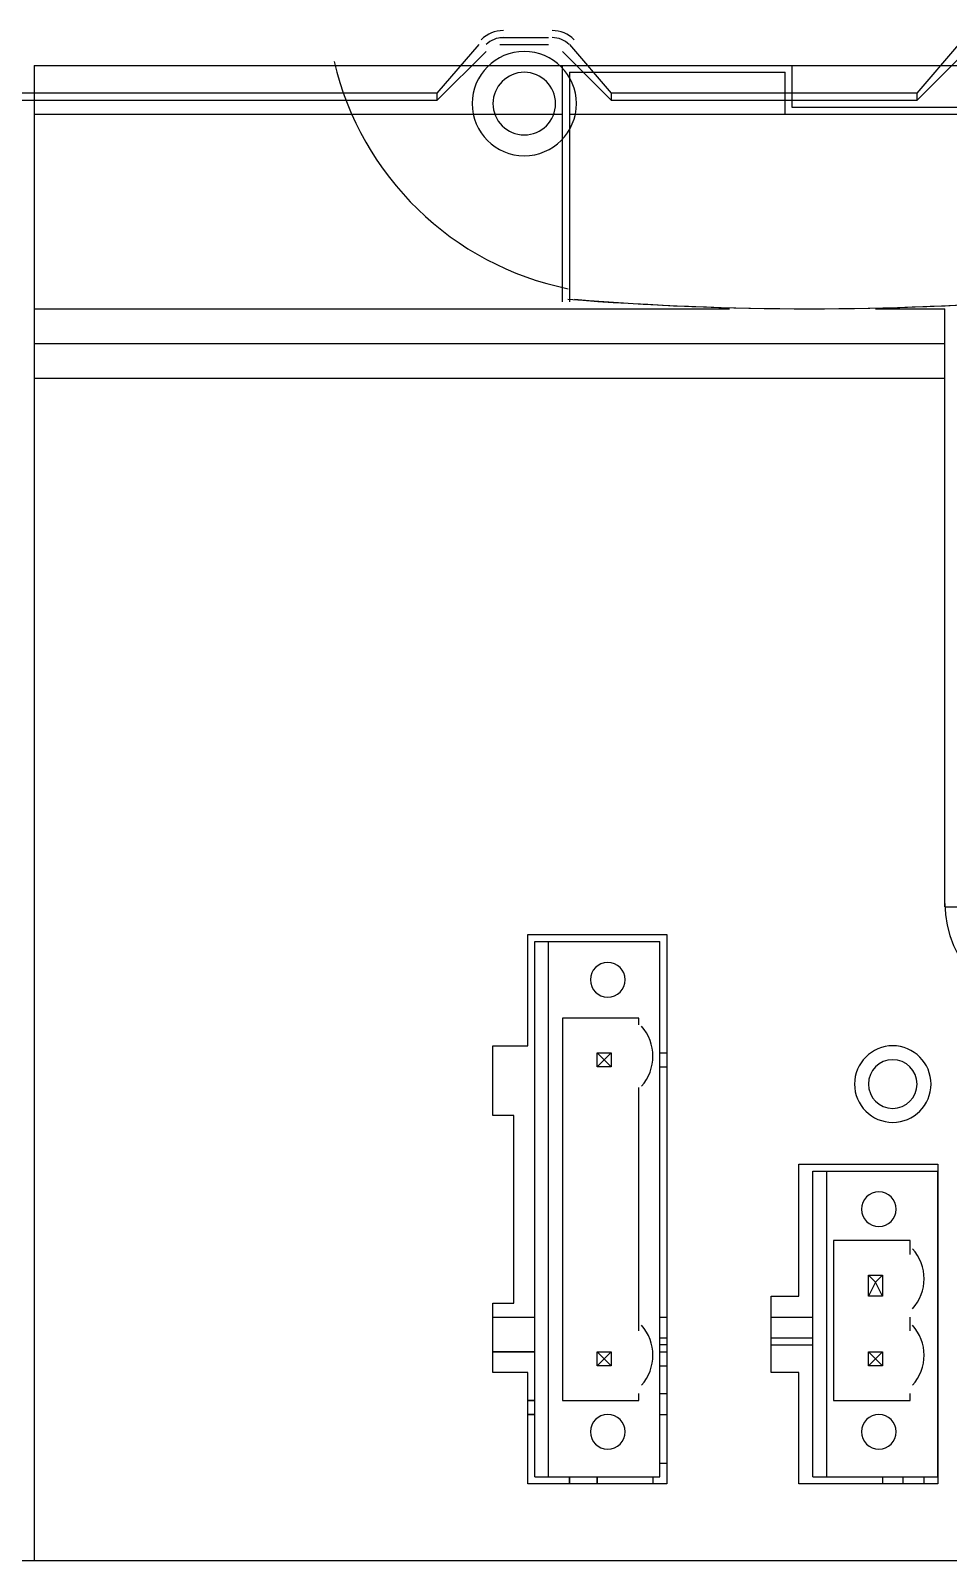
# Model space of a CAD drawing. Header units: inches. Extents: x 100535554 to 201081702, y 63708552 to 127420865.
# Drawn here: x 100541665.38 to 100541677.68, y 63710565.42 to 63710585.92 of the extents above; entities that cross this region are included whole.
import ezdxf

# ---------------------------------------------------------------- set-up
doc = ezdxf.new("R2010")
doc.units = ezdxf.units.IN
doc.header["$MEASUREMENT"] = 0

msp = doc.modelspace()

# ---------------------------------------------------------------- linework, layer by layer
at = {"color": 7, "linetype": 'Continuous', "lineweight": 25, "true_color": 0x000007}
for p, q in [((100541671.673, 63710585.829), (100541672.325, 63710585.829)), ((100541670.834, 63710585.084), (100541671.394, 63710585.736)), ((100541671.673, 63710585.736), (100541672.325, 63710585.736)), ((100541672.605, 63710585.736), (100541673.164, 63710585.084)), ((100541677.265, 63710585.084), (100541677.824, 63710585.736)), ((100541665.429, 63710585.456), (100541665.429, 63710565.42)), ((100541665.429, 63710585.456), (100541679.035, 63710585.456)), ((100541672.512, 63710582.288), (100541672.512, 63710585.456)), ((100541672.605, 63710585.363), (100541672.605, 63710582.288)), ((100541672.605, 63710585.363), (100541675.494, 63710585.363)), ((100541675.494, 63710584.804), (100541675.494, 63710585.363)), ((100541675.587, 63710585.456), (100541675.587, 63710584.897)), ((100541670.834, 63710585.084), (100541659.465, 63710585.084)), ((100541670.834, 63710584.99), (100541670.834, 63710585.084)), ((100541677.265, 63710585.084), (100541673.164, 63710585.084)), ((100541673.164, 63710585.084), (100541673.164, 63710584.99)), ((100541677.265, 63710584.99), (100541677.265, 63710585.084)), ((100541665.429, 63710584.804), (100541669.623, 63710584.804)), ((100541669.53, 63710584.804), (100541672.512, 63710584.804)), ((100541672.605, 63710584.804), (100541678.942, 63710584.804)), ((100541675.587, 63710584.897), (100541679.035, 63710584.897)), ((100541665.429, 63710582.195), (100541674.748, 63710582.195)), ((100541676.705, 63710582.195), (100541677.637, 63710582.195)), ((100541677.637, 63710582.195), (100541677.637, 63710582.195)), ((100541677.637, 63710574.18), (100541677.637, 63710582.195)), ((100541665.429, 63710581.729), (100541677.637, 63710581.729)), ((100541665.429, 63710581.263), (100541677.637, 63710581.263)), ((100541677.637, 63710574.18), (100541679.035, 63710574.18)), ((100541672.046, 63710573.808), (100541673.91, 63710573.808)), ((100541672.046, 63710572.317), (100541672.046, 63710573.808)), ((100541672.139, 63710573.714), (100541673.816, 63710573.714)), ((100541672.139, 63710566.539), (100541672.139, 63710573.714)), ((100541672.325, 63710566.539), (100541672.325, 63710573.714)), ((100541673.816, 63710566.539), (100541673.816, 63710573.714)), ((100541673.91, 63710573.808), (100541673.91, 63710566.446)), ((100541673.537, 63710572.689), (100541672.512, 63710572.689)), ((100541672.512, 63710572.689), (100541672.512, 63710567.564)), ((100541673.537, 63710572.596), (100541673.537, 63710572.689)), ((100541671.58, 63710572.317), (100541672.046, 63710572.317)), ((100541671.58, 63710571.385), (100541671.58, 63710572.317)), ((100541672.978, 63710572.223), (100541673.164, 63710572.223)), ((100541672.978, 63710572.037), (100541672.978, 63710572.223)), ((100541673.164, 63710572.037), (100541672.978, 63710572.037)), ((100541673.164, 63710572.223), (100541673.164, 63710572.037)), ((100541673.816, 63710572.223), (100541673.91, 63710572.223)), ((100541673.816, 63710572.037), (100541673.91, 63710572.037)), ((100541673.537, 63710568.496), (100541673.537, 63710571.757)), ((100541671.859, 63710571.385), (100541671.58, 63710571.385)), ((100541671.859, 63710568.868), (100541671.859, 63710571.385)), ((100541675.68, 63710570.732), (100541677.544, 63710570.732)), ((100541675.68, 63710568.962), (100541675.68, 63710570.732)), ((100541675.867, 63710570.639), (100541677.544, 63710570.639)), ((100541675.867, 63710566.539), (100541675.867, 63710570.639)), ((100541676.053, 63710566.539), (100541676.053, 63710570.639)), ((100541677.544, 63710570.732), (100541677.544, 63710566.446)), ((100541677.544, 63710566.539), (100541677.544, 63710570.639)), ((100541677.171, 63710569.707), (100541676.146, 63710569.707)), ((100541676.146, 63710569.707), (100541676.146, 63710567.564)), ((100541677.171, 63710569.521), (100541677.171, 63710569.707)), ((100541676.612, 63710569.241), (100541676.799, 63710569.241)), ((100541676.612, 63710568.962), (100541676.612, 63710569.241)), ((100541676.799, 63710569.241), (100541676.799, 63710568.962)), ((100541677.544, 63710569.241), (100541677.544, 63710569.241)), ((100541675.308, 63710568.962), (100541675.68, 63710568.962)), ((100541675.308, 63710567.937), (100541675.308, 63710568.962)), ((100541676.799, 63710568.962), (100541676.612, 63710568.962)), ((100541677.544, 63710568.962), (100541677.544, 63710568.962)), ((100541671.58, 63710568.868), (100541671.859, 63710568.868)), ((100541671.58, 63710567.937), (100541671.58, 63710568.868)), ((100541671.58, 63710568.682), (100541672.139, 63710568.682)), ((100541671.58, 63710568.682), (100541672.139, 63710568.682)), ((100541673.816, 63710568.682), (100541673.91, 63710568.682)), ((100541673.816, 63710568.682), (100541673.91, 63710568.682)), ((100541675.308, 63710568.682), (100541675.867, 63710568.682)), ((100541675.308, 63710568.682), (100541675.867, 63710568.682)), ((100541677.171, 63710568.496), (100541677.171, 63710568.682)), ((100541677.544, 63710568.682), (100541677.544, 63710568.682)), ((100541677.544, 63710568.682), (100541677.544, 63710568.682)), ((100541673.816, 63710568.403), (100541673.91, 63710568.403)), ((100541675.308, 63710568.403), (100541675.867, 63710568.403)), ((100541677.544, 63710568.403), (100541677.544, 63710568.403)), ((100541672.978, 63710568.216), (100541673.164, 63710568.216)), ((100541672.978, 63710568.03), (100541672.978, 63710568.216)), ((100541673.164, 63710568.216), (100541673.164, 63710568.03)), ((100541673.91, 63710568.309), (100541673.816, 63710568.309)), ((100541673.816, 63710568.216), (100541673.91, 63710568.216)), ((100541675.308, 63710568.309), (100541675.867, 63710568.309)), ((100541676.612, 63710568.216), (100541676.799, 63710568.216)), ((100541676.612, 63710568.03), (100541676.612, 63710568.216)), ((100541676.799, 63710568.216), (100541676.799, 63710568.03)), ((100541677.544, 63710568.309), (100541677.544, 63710568.309)), ((100541677.544, 63710568.309), (100541677.544, 63710568.216)), ((100541677.544, 63710568.216), (100541677.544, 63710568.216)), ((100541672.046, 63710567.937), (100541671.58, 63710567.937)), ((100541672.046, 63710566.446), (100541672.046, 63710567.937)), ((100541673.164, 63710568.03), (100541672.978, 63710568.03)), ((100541673.071, 63710568.123), (100541673.071, 63710568.123)), ((100541673.071, 63710568.123), (100541673.071, 63710568.123)), ((100541673.816, 63710568.03), (100541673.91, 63710568.03)), ((100541675.68, 63710567.937), (100541675.308, 63710567.937)), ((100541675.68, 63710566.446), (100541675.68, 63710567.937)), ((100541676.799, 63710568.03), (100541676.612, 63710568.03)), ((100541676.705, 63710568.123), (100541676.705, 63710568.123)), ((100541676.705, 63710568.123), (100541676.705, 63710568.123)), ((100541677.544, 63710568.03), (100541677.544, 63710568.03)), ((100541677.544, 63710568.03), (100541677.544, 63710567.657)), ((100541672.512, 63710567.564), (100541673.537, 63710567.564)), ((100541673.537, 63710567.564), (100541673.537, 63710567.657)), ((100541673.816, 63710567.657), (100541673.91, 63710567.657)), ((100541676.146, 63710567.564), (100541677.171, 63710567.564)), ((100541677.171, 63710567.564), (100541677.171, 63710567.657)), ((100541677.544, 63710567.657), (100541677.544, 63710567.657)), ((100541672.139, 63710567.377), (100541672.046, 63710567.377)), ((100541672.046, 63710567.377), (100541672.139, 63710567.377)), ((100541673.816, 63710567.377), (100541673.91, 63710567.377)), ((100541677.544, 63710567.377), (100541677.544, 63710567.377)), ((100541677.544, 63710566.725), (100541677.544, 63710567.377)), ((100541673.816, 63710566.725), (100541673.91, 63710566.725)), ((100541677.544, 63710566.725), (100541677.544, 63710566.725)), ((100541672.139, 63710566.539), (100541673.816, 63710566.539)), ((100541673.723, 63710566.539), (100541673.723, 63710566.446)), ((100541675.867, 63710566.539), (100541677.544, 63710566.539)), ((100541676.799, 63710566.539), (100541676.799, 63710566.446)), ((100541677.078, 63710566.446), (100541677.078, 63710566.539)), ((100541677.358, 63710566.446), (100541677.358, 63710566.539)), ((100541673.91, 63710566.446), (100541672.046, 63710566.446)), ((100541677.544, 63710566.446), (100541675.68, 63710566.446)), ((100541665.429, 63710565.42), (100541679.035, 63710565.42))]:
    msp.add_line(p, q, dxfattribs=at)
for points in [[(100541659.465, 63710584.99), (100541670.834, 63710584.99), (100541671.487, 63710585.643)], [(100541672.512, 63710585.643), (100541673.164, 63710584.99), (100541677.265, 63710584.99), (100541677.917, 63710585.643)], [(100541672.978, 63710572.223), (100541673.071, 63710572.13), (100541673.164, 63710572.037)], [(100541673.164, 63710572.223), (100541673.071, 63710572.13), (100541672.978, 63710572.037)], [(100541676.799, 63710568.962), (100541676.705, 63710569.148), (100541676.612, 63710569.241)], [(100541676.799, 63710569.241), (100541676.705, 63710569.148), (100541676.612, 63710568.962)], [(100541672.978, 63710568.216), (100541673.071, 63710568.123), (100541673.164, 63710568.03)], [(100541673.164, 63710568.216), (100541673.071, 63710568.123), (100541672.978, 63710568.03)], [(100541676.799, 63710568.03), (100541676.705, 63710568.123), (100541676.612, 63710568.216)], [(100541676.799, 63710568.216), (100541676.705, 63710568.123), (100541676.612, 63710568.03)]]:
    msp.add_lwpolyline(points, dxfattribs=at)
for points in [[(100541677.637, 63710582.195), (100541677.637, 63710582.195), (100541677.637, 63710582.195), (100541677.637, 63710582.195)], [(100541673.071, 63710572.13), (100541673.071, 63710572.13)], [(100541673.071, 63710572.13), (100541673.071, 63710572.13)], [(100541676.705, 63710569.148), (100541676.705, 63710569.148)], [(100541676.705, 63710569.148), (100541676.705, 63710569.148)], [(100541671.58, 63710568.216), (100541672.139, 63710568.216)], [(100541673.071, 63710568.123), (100541673.071, 63710568.123)], [(100541676.705, 63710568.123), (100541676.705, 63710568.123)], [(100541672.046, 63710567.564), (100541672.139, 63710567.564)], [(100541672.605, 63710566.446), (100541672.605, 63710566.539)], [(100541672.978, 63710566.539), (100541672.978, 63710566.446)]]:
    msp.add_lwpolyline(points, close=True, dxfattribs=at)
at = {"ltscale": 10}
msp.add_lwpolyline([(100541659.512, 63710565.42), (100541665.429, 63710565.42)], dxfattribs=at)
at = {"color": 7, "linetype": 'Continuous', "lineweight": 25, "true_color": 0x000007}
for points in [[(100541671.72, 63710585.922), (100541671.608, 63710585.922), (100541671.502, 63710585.878), (100541671.423, 63710585.8)], [(100541671.72, 63710585.829), (100541671.633, 63710585.829), (100541671.55, 63710585.795), (100541671.489, 63710585.734)], [(100541672.669, 63710585.8), (100541672.59, 63710585.878), (100541672.483, 63710585.922), (100541672.372, 63710585.922)], [(100541672.603, 63710585.734), (100541672.541, 63710585.795), (100541672.459, 63710585.829), (100541672.372, 63710585.829)], [(100541671.999, 63710585.643), (100541671.613, 63710585.643), (100541671.3, 63710585.33), (100541671.3, 63710584.944)], [(100541672.698, 63710584.944), (100541672.698, 63710585.33), (100541672.385, 63710585.643), (100541671.999, 63710585.643)], [(100541669.45, 63710585.51), (100541669.811, 63710583.969), (100541671.036, 63710582.779), (100541672.587, 63710582.463)], [(100541671.999, 63710585.363), (100541671.768, 63710585.363), (100541671.58, 63710585.175), (100541671.58, 63710584.944)], [(100541672.419, 63710584.944), (100541672.419, 63710585.175), (100541672.231, 63710585.363), (100541671.999, 63710585.363)], [(100541671.3, 63710584.944), (100541671.3, 63710584.558), (100541671.613, 63710584.245), (100541671.999, 63710584.245)], [(100541671.58, 63710584.944), (100541671.58, 63710584.712), (100541671.768, 63710584.524), (100541671.999, 63710584.524)], [(100541671.999, 63710584.245), (100541672.385, 63710584.245), (100541672.698, 63710584.558), (100541672.698, 63710584.944)], [(100541671.999, 63710584.524), (100541672.231, 63710584.524), (100541672.419, 63710584.712), (100541672.419, 63710584.944)], [(100541672.583, 63710582.324), (100541674.737, 63710582.152), (100541676.903, 63710582.152), (100541679.057, 63710582.324)], [(100541672.671, 63710582.322), (100541674.767, 63710582.152), (100541676.873, 63710582.152), (100541678.969, 63710582.322)], [(100541677.637, 63710574.224), (100541677.639, 63710573.427), (100541678.285, 63710572.782), (100541679.082, 63710572.782)], [(100541673.118, 63710573.435), (100541672.989, 63710573.435), (100541672.885, 63710573.331), (100541672.885, 63710573.202)], [(100541673.118, 63710573.435), (100541672.989, 63710573.435), (100541672.885, 63710573.331), (100541672.885, 63710573.202)], [(100541673.351, 63710573.202), (100541673.351, 63710573.331), (100541673.246, 63710573.435), (100541673.118, 63710573.435)], [(100541673.351, 63710573.202), (100541673.351, 63710573.331), (100541673.246, 63710573.435), (100541673.118, 63710573.435)], [(100541672.885, 63710573.202), (100541672.885, 63710573.073), (100541672.989, 63710572.969), (100541673.118, 63710572.969)], [(100541672.885, 63710573.202), (100541672.885, 63710573.073), (100541672.989, 63710572.969), (100541673.118, 63710572.969)], [(100541673.118, 63710572.969), (100541673.246, 63710572.969), (100541673.351, 63710573.073), (100541673.351, 63710573.202)], [(100541673.118, 63710572.969), (100541673.246, 63710572.969), (100541673.351, 63710573.073), (100541673.351, 63710573.202)], [(100541673.57, 63710571.774), (100541673.774, 63710572.003), (100541673.774, 63710572.35), (100541673.57, 63710572.58)], [(100541676.938, 63710572.317), (100541676.655, 63710572.317), (100541676.426, 63710572.087), (100541676.426, 63710571.804)], [(100541677.451, 63710571.804), (100541677.451, 63710572.087), (100541677.221, 63710572.317), (100541676.938, 63710572.317)], [(100541676.938, 63710572.13), (100541676.758, 63710572.13), (100541676.612, 63710571.984), (100541676.612, 63710571.804)], [(100541677.265, 63710571.804), (100541677.265, 63710571.984), (100541677.118, 63710572.13), (100541676.938, 63710572.13)], [(100541676.426, 63710571.804), (100541676.426, 63710571.521), (100541676.655, 63710571.291), (100541676.938, 63710571.291)], [(100541676.612, 63710571.804), (100541676.612, 63710571.624), (100541676.758, 63710571.478), (100541676.938, 63710571.478)], [(100541676.938, 63710571.291), (100541677.221, 63710571.291), (100541677.451, 63710571.521), (100541677.451, 63710571.804)], [(100541676.938, 63710571.478), (100541677.118, 63710571.478), (100541677.265, 63710571.624), (100541677.265, 63710571.804)], [(100541676.752, 63710570.36), (100541676.623, 63710570.36), (100541676.519, 63710570.255), (100541676.519, 63710570.127)], [(100541676.752, 63710570.36), (100541676.623, 63710570.36), (100541676.519, 63710570.255), (100541676.519, 63710570.127)], [(100541676.985, 63710570.127), (100541676.985, 63710570.255), (100541676.881, 63710570.36), (100541676.752, 63710570.36)], [(100541676.985, 63710570.127), (100541676.985, 63710570.255), (100541676.881, 63710570.36), (100541676.752, 63710570.36)], [(100541676.519, 63710570.127), (100541676.519, 63710569.998), (100541676.623, 63710569.894), (100541676.752, 63710569.894)], [(100541676.519, 63710570.127), (100541676.519, 63710569.998), (100541676.623, 63710569.894), (100541676.752, 63710569.894)], [(100541676.752, 63710569.894), (100541676.881, 63710569.894), (100541676.985, 63710569.998), (100541676.985, 63710570.127)], [(100541676.752, 63710569.894), (100541676.881, 63710569.894), (100541676.985, 63710569.998), (100541676.985, 63710570.127)], [(100541677.204, 63710568.792), (100541677.409, 63710569.021), (100541677.409, 63710569.368), (100541677.204, 63710569.598)], [(100541673.57, 63710567.767), (100541673.774, 63710567.996), (100541673.774, 63710568.343), (100541673.57, 63710568.572)], [(100541677.204, 63710567.767), (100541677.409, 63710567.996), (100541677.409, 63710568.343), (100541677.204, 63710568.572)], [(100541673.118, 63710567.377), (100541672.989, 63710567.377), (100541672.885, 63710567.273), (100541672.885, 63710567.144)], [(100541673.118, 63710567.377), (100541672.989, 63710567.377), (100541672.885, 63710567.273), (100541672.885, 63710567.144)], [(100541673.351, 63710567.144), (100541673.351, 63710567.273), (100541673.246, 63710567.377), (100541673.118, 63710567.377)], [(100541673.351, 63710567.144), (100541673.351, 63710567.273), (100541673.246, 63710567.377), (100541673.118, 63710567.377)], [(100541676.752, 63710567.377), (100541676.623, 63710567.377), (100541676.519, 63710567.273), (100541676.519, 63710567.144)], [(100541676.752, 63710567.377), (100541676.623, 63710567.377), (100541676.519, 63710567.273), (100541676.519, 63710567.144)], [(100541676.985, 63710567.144), (100541676.985, 63710567.273), (100541676.881, 63710567.377), (100541676.752, 63710567.377)], [(100541676.985, 63710567.144), (100541676.985, 63710567.273), (100541676.881, 63710567.377), (100541676.752, 63710567.377)], [(100541672.885, 63710567.144), (100541672.885, 63710567.016), (100541672.989, 63710566.911), (100541673.118, 63710566.911)], [(100541672.885, 63710567.144), (100541672.885, 63710567.016), (100541672.989, 63710566.911), (100541673.118, 63710566.911)], [(100541673.118, 63710566.911), (100541673.246, 63710566.911), (100541673.351, 63710567.016), (100541673.351, 63710567.144)], [(100541673.118, 63710566.911), (100541673.246, 63710566.911), (100541673.351, 63710567.016), (100541673.351, 63710567.144)], [(100541676.519, 63710567.144), (100541676.519, 63710567.016), (100541676.623, 63710566.911), (100541676.752, 63710566.911)], [(100541676.519, 63710567.144), (100541676.519, 63710567.016), (100541676.623, 63710566.911), (100541676.752, 63710566.911)], [(100541676.752, 63710566.911), (100541676.881, 63710566.911), (100541676.985, 63710567.016), (100541676.985, 63710567.144)], [(100541676.752, 63710566.911), (100541676.881, 63710566.911), (100541676.985, 63710567.016), (100541676.985, 63710567.144)]]:
    msp.add_open_spline(points, degree=3, dxfattribs=at)

doc.saveas('drawing.dxf')
